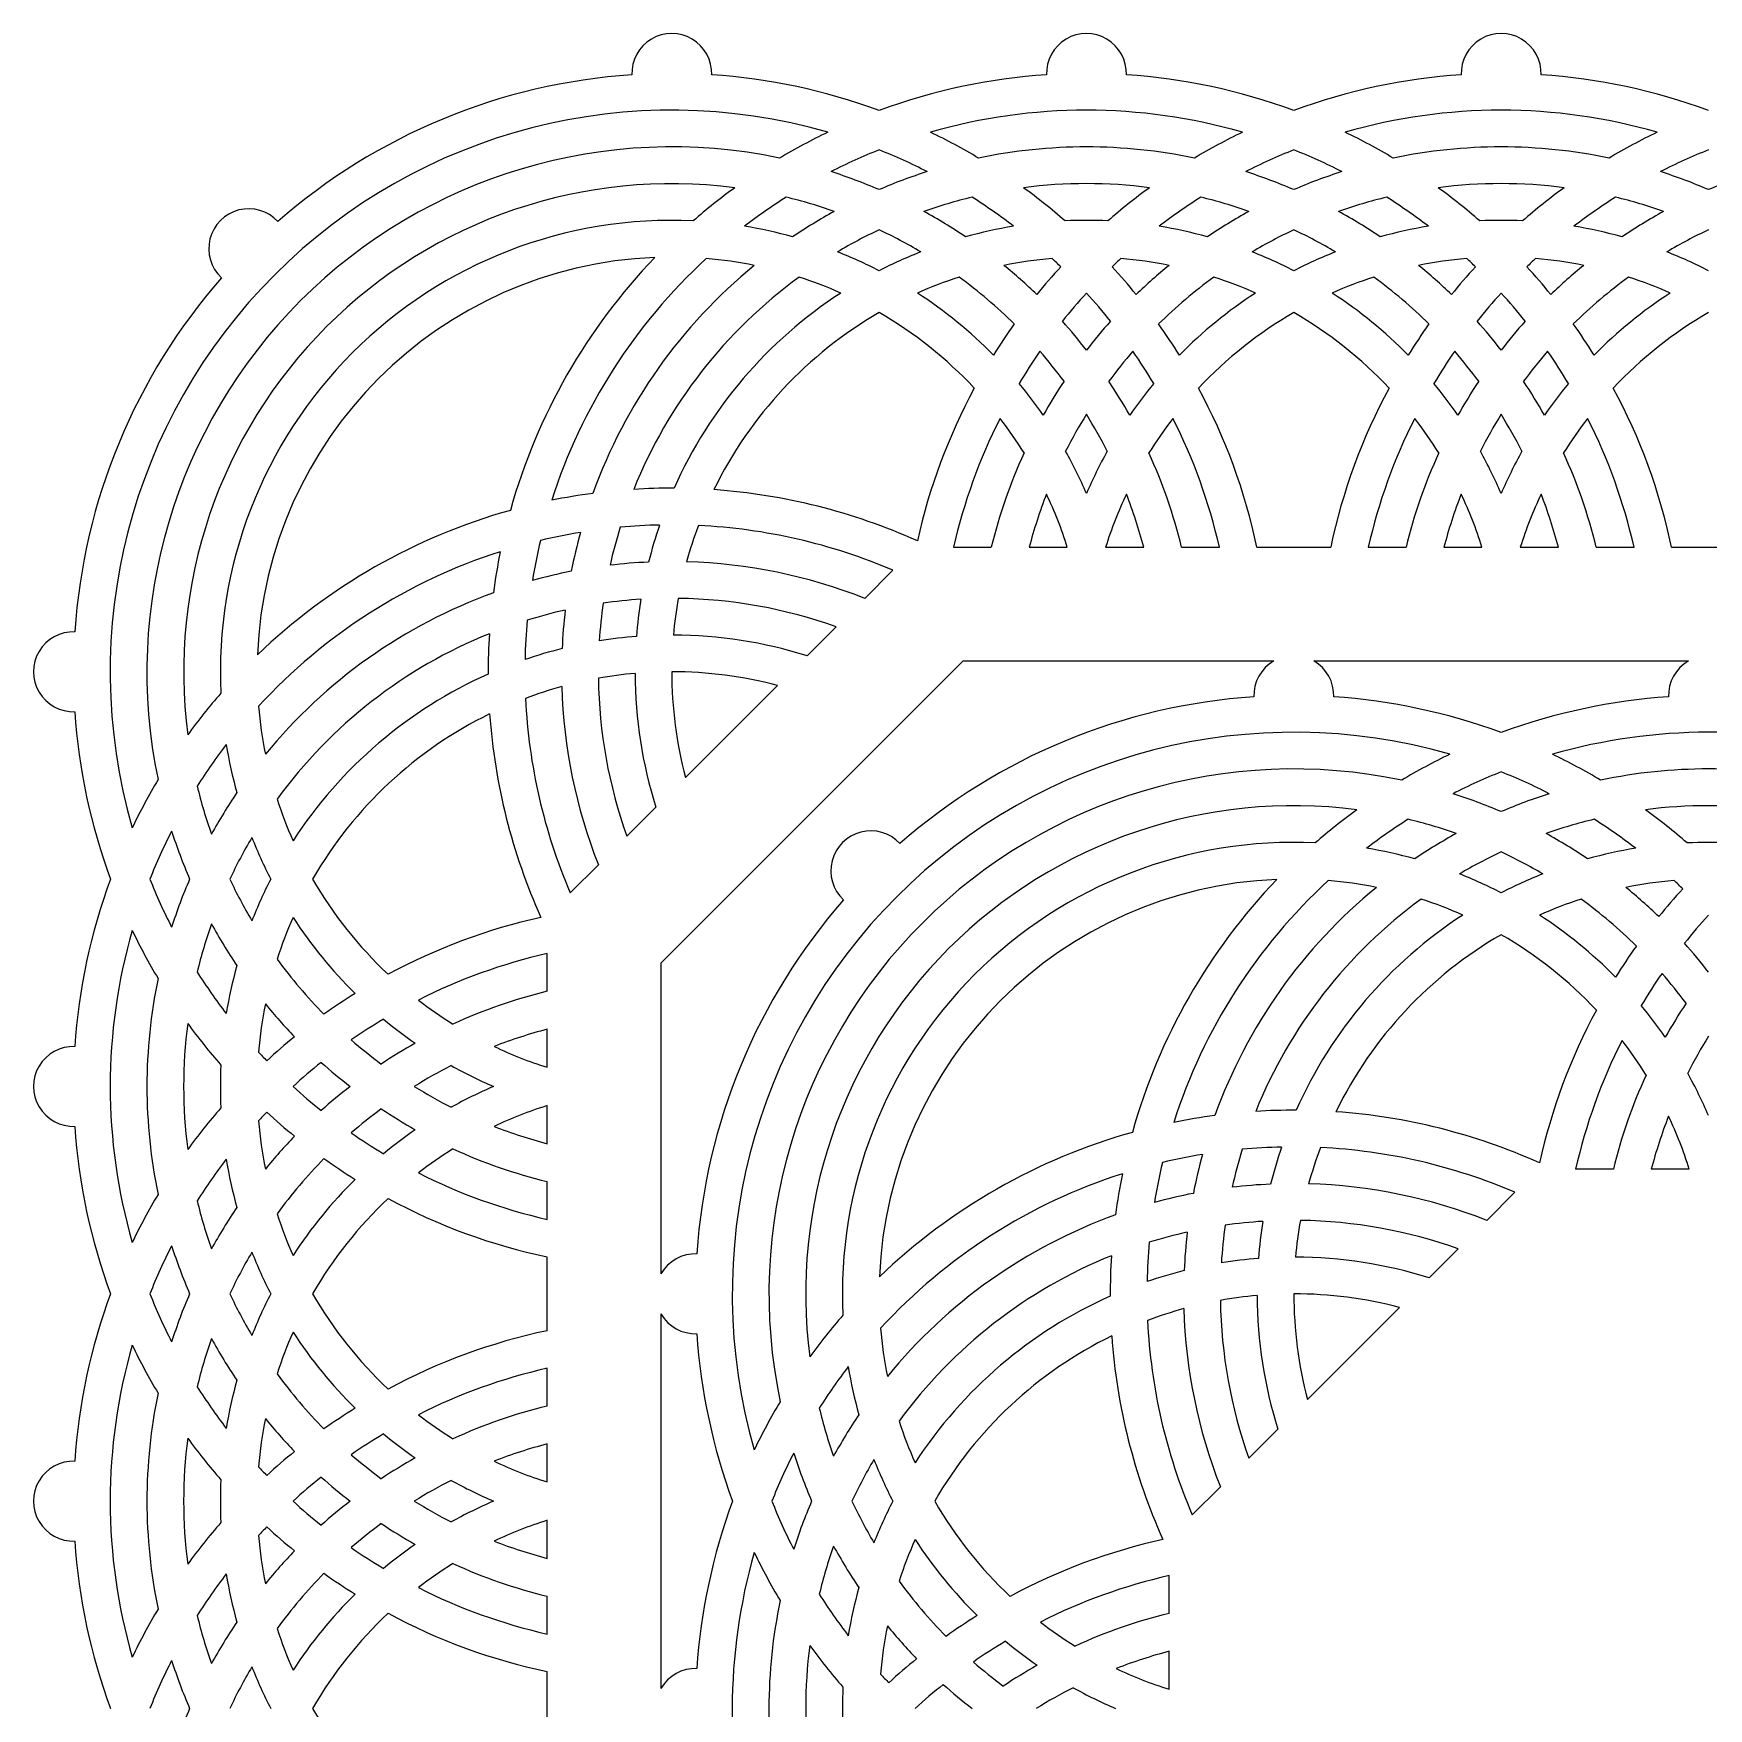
# Model space of a CAD drawing. Extents: x -292 to 350, y 432 to 626.
# Drawn here: x 167.2 to 258.5, y 529.2 to 620.5 of the extents above; entities that cross this region are included whole.
import ezdxf

# ---------------------------------------------------------------- set-up
doc = ezdxf.new("R2010")
doc.units = 0
doc.layers.get('0').update_dxf_attribs({"linetype": 'CONTINUOUS'})

msp = doc.modelspace()

# ---------------------------------------------------------------- linework, layer by layer
for p, q in [((217.345299, 592.485139), (219.400187, 592.485139)), ((221.463731, 592.485139), (223.538201, 592.485139)), ((225.626751, 592.485139), (227.70122, 592.485139)), ((229.764765, 592.485139), (231.819652, 592.485139)), ((233.867558, 592.485139), (237.883474, 592.485139)), ((239.931379, 592.485139), (241.986267, 592.485139)), ((244.049812, 592.485139), (246.124281, 592.485139)), ((248.212831, 592.485139), (250.287301, 592.485139)), ((252.350845, 592.485139), (254.405733, 592.485139)), ((256.453638, 592.485139), (260.469554, 592.485139)), ((212.506735, 589.694481), (214.03866, 591.226405)), ((209.375546, 586.563292), (210.954417, 588.142163)), ((201.408049, 569.82767), (217.865518, 586.285139)), ((217.865518, 586.285139), (234.78101, 586.285139)), ((236.970022, 586.285139), (257.36709, 586.285139)), ((202.744431, 579.932176), (207.761012, 584.948758)), ((199.551025, 576.738771), (201.129896, 578.317642)), ((196.466783, 573.654529), (197.998707, 575.186453)), ((195.208049, 568.293002), (195.208049, 570.347889)), ((201.408049, 569.82767), (201.408049, 552.912178)), ((195.208049, 564.154988), (195.208049, 566.229457)), ((195.208049, 559.991968), (195.208049, 562.066437)), ((253.279307, 558.606019), (251.224419, 558.606019)), ((257.417321, 558.606019), (255.342852, 558.606019)), ((195.208049, 555.873536), (195.208049, 557.928423)), ((246.385856, 555.815361), (247.91778, 557.347285)), ((195.208049, 549.809714), (195.208049, 553.825631)), ((243.254667, 552.684171), (244.833538, 554.263043)), ((236.623551, 546.053056), (241.640133, 551.069637)), ((201.408049, 550.723166), (201.408049, 530.326098)), ((195.208049, 545.706921), (195.208049, 547.761809)), ((233.430146, 542.859651), (235.009017, 544.438522)), ((195.208049, 541.568907), (195.208049, 543.643377)), ((230.345903, 539.775408), (231.877828, 541.307333)), ((195.208049, 537.405888), (195.208049, 539.480357)), ((229.087169, 534.413881), (229.087169, 536.468769)), ((195.208049, 533.287456), (195.208049, 535.342343)), ((229.087169, 530.275867), (229.087169, 532.350337)), ((195.208049, 527.223634), (195.208049, 531.23955))]:
    msp.add_line(p, q)
for centre, radius, start, end in [((201.996396, 618.282873), 2.176594, 358.086103, 181.913897), ((224.582476, 618.282873), 2.176594, 358.086103, 181.913897), ((247.168556, 618.282873), 2.176594, 358.086103, 181.913897), ((201.996396, 585.696793), 32.58608, 93.827795, 131.172205), ((201.996396, 585.696793), 32.58608, 69.722932, 86.172205), ((224.582476, 585.696793), 32.58608, 93.827795, 110.277068), ((224.582476, 585.696793), 32.58608, 69.722932, 86.172205), ((247.168556, 585.696793), 32.58608, 93.827795, 110.277068), ((247.168556, 585.696793), 32.58608, 69.722932, 86.172205), ((201.996396, 585.696793), 30.58608, 73.872466, 196.127534), ((224.582476, 585.696793), 30.58608, 73.872466, 106.127534), ((247.168556, 585.696793), 30.58608, 73.872466, 106.127534), ((224.582476, 585.696793), 32.58608, 115.619518, 120.849903), ((201.996396, 585.696793), 32.58608, 59.150097, 64.380482), ((247.168556, 585.696793), 32.58608, 115.619518, 120.849903), ((224.582476, 585.696793), 32.58608, 59.150097, 64.380482), ((269.754636, 585.696793), 32.58608, 115.619518, 120.849903), ((201.996396, 585.696793), 28.58608, 78.137546, 191.862454), ((224.582476, 585.696793), 30.58608, 111.667617, 117.056992), ((201.996396, 585.696793), 30.58608, 62.943008, 68.332383), ((224.582476, 585.696793), 28.58608, 78.137546, 101.862454), ((247.168556, 585.696793), 30.58608, 111.667617, 117.056992), ((224.582476, 585.696793), 30.58608, 62.943008, 68.332383), ((247.168556, 585.696793), 28.58608, 78.137546, 101.862454), ((269.754636, 585.696793), 30.58608, 111.667617, 117.056992), ((201.996396, 585.696793), 26.58608, 82.57975, 187.42025), ((201.996396, 585.696793), 28.58608, 66.730669, 72.337707), ((224.582476, 585.696793), 28.58608, 107.662293, 113.269331), ((224.582476, 585.696793), 26.58608, 82.57975, 97.42025), ((224.582476, 585.696793), 28.58608, 66.730669, 72.337707), ((247.168556, 585.696793), 28.58608, 107.662293, 113.269331), ((247.168556, 585.696793), 26.58608, 82.57975, 97.42025), ((247.168556, 585.696793), 28.58608, 66.730669, 72.337707), ((269.754636, 585.696793), 28.58608, 107.662293, 113.269331), ((224.582476, 585.696793), 32.58608, 125.997773, 131.092908), ((224.582476, 585.696793), 30.58608, 122.326371, 127.503934), ((201.996396, 585.696793), 26.58608, 70.555606, 76.44671), ((224.582476, 585.696793), 26.58608, 103.55329, 109.444394), ((201.996396, 585.696793), 30.58608, 52.496066, 57.673629), ((201.996396, 585.696793), 32.58608, 48.907092, 54.002227), ((247.168556, 585.696793), 32.58608, 125.997773, 131.092908), ((247.168556, 585.696793), 30.58608, 122.326371, 127.503934), ((224.582476, 585.696793), 26.58608, 70.555606, 76.44671), ((247.168556, 585.696793), 26.58608, 103.55329, 109.444394), ((224.582476, 585.696793), 30.58608, 52.496066, 57.673629), ((224.582476, 585.696793), 32.58608, 48.907092, 54.002227), ((269.754636, 585.696793), 32.58608, 125.997773, 131.092908), ((269.754636, 585.696793), 30.58608, 122.326371, 127.503934), ((247.168556, 585.696793), 26.58608, 70.555606, 76.44671), ((178.954557, 608.738631), 2.176594, 43.086103, 226.913897), ((224.582476, 585.696793), 28.58608, 118.718472, 124.039436), ((201.996396, 585.696793), 28.58608, 55.960564, 61.281528), ((247.168556, 585.696793), 28.58608, 118.718472, 124.039436), ((224.582476, 585.696793), 28.58608, 55.960564, 61.281528), ((269.754636, 585.696793), 28.58608, 118.718472, 124.039436), ((201.996396, 585.696793), 24.58608, 87.277429, 182.722571), ((201.996396, 585.696793), 24.58608, 74.465426, 80.719874), ((224.582476, 585.696793), 26.58608, 115.136275, 120.663302), ((201.996396, 585.696793), 26.58608, 59.336698, 64.863725), ((224.582476, 585.696793), 24.58608, 99.280126, 105.534574), ((224.582476, 585.696793), 24.58608, 87.277429, 92.722571), ((224.582476, 585.696793), 24.58608, 74.465426, 80.719874), ((247.168556, 585.696793), 26.58608, 115.136275, 120.663302), ((224.582476, 585.696793), 26.58608, 59.336698, 64.863725), ((247.168556, 585.696793), 24.58608, 99.280126, 105.534574), ((247.168556, 585.696793), 24.58608, 87.277429, 92.722571), ((247.168556, 585.696793), 24.58608, 74.465426, 80.719874), ((269.754636, 585.696793), 26.58608, 115.136275, 120.663302), ((201.996396, 585.696793), 24.58608, 62.656339, 68.458513), ((224.582476, 585.696793), 24.58608, 111.541487, 117.343661), ((224.582476, 585.696793), 24.58608, 62.656339, 68.458513), ((247.168556, 585.696793), 24.58608, 111.541487, 117.343661), ((247.168556, 585.696793), 24.58608, 62.656339, 68.458513), ((201.996396, 585.696793), 22.58608, 92.336287, 177.663713), ((224.582476, 585.696793), 32.58608, 136.168144, 164.347825), ((224.582476, 585.696793), 30.58608, 132.617458, 162.225685), ((224.582476, 585.696793), 28.58608, 129.258868, 160.131687), ((201.996396, 585.696793), 22.58608, 78.517735, 85.234916), ((224.582476, 585.696793), 22.58608, 94.765084, 101.482265), ((201.996396, 585.696793), 28.58608, 45.943914, 50.741132), ((247.168556, 585.696793), 32.58608, 137.394901, 140.917207), ((201.996396, 585.696793), 30.58608, 46.154152, 47.382542), ((247.168556, 585.696793), 30.58608, 132.617458, 133.845848), ((201.996396, 585.696793), 32.58608, 39.082793, 42.605099), ((224.582476, 585.696793), 22.58608, 78.517735, 85.234916), ((247.168556, 585.696793), 28.58608, 129.258868, 134.056086), ((247.168556, 585.696793), 22.58608, 94.765084, 101.482265), ((224.582476, 585.696793), 28.58608, 45.943914, 50.741132), ((269.754636, 585.696793), 32.58608, 137.394901, 140.917207), ((224.582476, 585.696793), 30.58608, 46.154152, 47.382542), ((269.754636, 585.696793), 30.58608, 132.617458, 133.845848), ((224.582476, 585.696793), 32.58608, 39.082793, 42.605099), ((247.168556, 585.696793), 22.58608, 78.517735, 85.234916), ((269.754636, 585.696793), 28.58608, 129.258868, 134.056086), ((201.996396, 585.696793), 32.58608, 138.827795, 176.172205), ((224.582476, 585.696793), 26.58608, 126.054187, 158.059055), ((201.996396, 585.696793), 22.58608, 65.950275, 72.108375), ((224.582476, 585.696793), 22.58608, 107.891625, 114.049725), ((201.996396, 585.696793), 26.58608, 45.433869, 53.945813), ((247.168556, 585.696793), 26.58608, 126.054187, 134.566131), ((224.582476, 585.696793), 22.58608, 65.950275, 72.108375), ((247.168556, 585.696793), 22.58608, 107.891625, 114.049725), ((224.582476, 585.696793), 26.58608, 45.433869, 53.945813), ((269.754636, 585.696793), 26.58608, 126.054187, 134.566131), ((247.168556, 585.696793), 22.58608, 65.950275, 72.108375), ((224.582476, 585.696793), 24.58608, 122.975138, 156.000768), ((201.996396, 585.696793), 24.58608, 44.541724, 57.024862), ((247.168556, 585.696793), 30.58608, 137.598961, 141.377059), ((201.996396, 585.696793), 30.58608, 38.622941, 42.401039), ((247.168556, 585.696793), 24.58608, 122.975138, 135.458276), ((224.582476, 585.696793), 24.58608, 44.541724, 57.024862), ((269.754636, 585.696793), 30.58608, 137.598961, 141.377059), ((224.582476, 585.696793), 30.58608, 38.622941, 42.401039), ((269.754636, 585.696793), 24.58608, 122.975138, 135.458276), ((224.582476, 585.696793), 22.58608, 120, 153.949125), ((201.996396, 585.696793), 22.58608, 43.145646, 60), ((247.168556, 585.696793), 22.58608, 120, 136.854354), ((224.582476, 585.696793), 22.58608, 43.145646, 60), ((269.754636, 585.696793), 22.58608, 120, 136.854354), ((247.168556, 585.696793), 32.58608, 144.460726, 148.046876), ((201.996396, 585.696793), 28.58608, 37.804429, 41.902385), ((247.168556, 585.696793), 28.58608, 138.097615, 142.195571), ((201.996396, 585.696793), 32.58608, 31.953124, 35.539274), ((269.754636, 585.696793), 32.58608, 144.460726, 148.046876), ((224.582476, 585.696793), 28.58608, 37.804429, 41.902385), ((269.754636, 585.696793), 28.58608, 138.097615, 142.195571), ((224.582476, 585.696793), 32.58608, 31.953124, 35.539274), ((247.168556, 585.696793), 30.58608, 145.205401, 149.119572), ((201.996396, 585.696793), 26.58608, 36.524261, 41.032805), ((247.168556, 585.696793), 26.58608, 138.967195, 143.475739), ((201.996396, 585.696793), 30.58608, 30.880428, 34.794599), ((269.754636, 585.696793), 30.58608, 145.205401, 149.119572), ((224.582476, 585.696793), 26.58608, 36.524261, 41.032805), ((269.754636, 585.696793), 26.58608, 138.967195, 143.475739), ((224.582476, 585.696793), 30.58608, 30.880428, 34.794599), ((201.996396, 585.696793), 24.58608, 34.623866, 39.680167), ((247.168556, 585.696793), 28.58608, 146.390954, 150.746062), ((201.996396, 585.696793), 28.58608, 29.253938, 33.609046), ((247.168556, 585.696793), 24.58608, 140.319833, 145.376134), ((224.582476, 585.696793), 24.58608, 34.623866, 39.680167), ((269.754636, 585.696793), 28.58608, 146.390954, 150.746062), ((224.582476, 585.696793), 28.58608, 29.253938, 33.609046), ((269.754636, 585.696793), 24.58608, 140.319833, 145.376134), ((247.168556, 585.696793), 32.58608, 151.706124, 167.363944), ((201.996396, 585.696793), 32.58608, 12.023944, 28.293876), ((269.754636, 585.696793), 32.58608, 151.706124, 167.976056), ((224.582476, 585.696793), 32.58608, 12.023944, 28.293876), ((247.168556, 585.696793), 30.58608, 153.174168, 167.176858), ((201.996396, 585.696793), 22.58608, 31.839164, 37.670782), ((247.168556, 585.696793), 26.58608, 148.162251, 153.14531), ((201.996396, 585.696793), 26.58608, 26.85469, 31.837749), ((247.168556, 585.696793), 22.58608, 142.329218, 148.160836), ((201.996396, 585.696793), 30.58608, 12.823142, 26.825832), ((269.754636, 585.696793), 30.58608, 153.174168, 167.176858), ((224.582476, 585.696793), 22.58608, 31.839164, 37.670782), ((269.754636, 585.696793), 26.58608, 148.162251, 153.14531), ((224.582476, 585.696793), 26.58608, 26.85469, 31.837749), ((269.754636, 585.696793), 22.58608, 142.329218, 148.160836), ((224.582476, 585.696793), 30.58608, 12.823142, 26.825832), ((247.168556, 585.696793), 28.58608, 155.366603, 166.262713), ((201.996396, 585.696793), 24.58608, 23.27003, 29.240468), ((247.168556, 585.696793), 24.58608, 150.759532, 156.72997), ((201.996396, 585.696793), 28.58608, 13.737287, 24.633397), ((269.754636, 585.696793), 28.58608, 155.366603, 166.262713), ((224.582476, 585.696793), 24.58608, 23.27003, 29.240468), ((269.754636, 585.696793), 24.58608, 150.759532, 156.72997), ((224.582476, 585.696793), 28.58608, 13.737287, 24.633397), ((201.996396, 563.110713), 32.58608, 97.580011, 101.577875), ((201.996396, 563.110713), 32.58608, 89.779432, 93.649788), ((201.996396, 563.110713), 32.58608, 65.766158, 85.962006), ((247.168556, 585.696793), 26.58608, 158.659472, 165.206586), ((201.996396, 585.696793), 22.58608, 17.490907, 25.363446), ((247.168556, 585.696793), 22.58608, 154.636554, 162.509093), ((201.996396, 585.696793), 26.58608, 14.793414, 21.340528), ((269.754636, 585.696793), 26.58608, 158.659472, 165.206586), ((224.582476, 585.696793), 22.58608, 17.490907, 25.363446), ((269.754636, 585.696793), 22.58608, 154.636554, 162.509093), ((224.582476, 585.696793), 26.58608, 14.793414, 21.340528), ((201.996396, 563.110713), 32.58608, 105.652175, 133.831856), ((201.996396, 563.110713), 30.58608, 99.357541, 103.522874), ((224.582476, 585.696793), 28.58608, 164.596299, 168.965283), ((224.582476, 585.696793), 26.58608, 162.779484, 167.39477), ((201.996396, 563.110713), 30.58608, 91.244935, 95.267936), ((224.582476, 585.696793), 24.58608, 161.028747, 165.942002), ((224.582476, 585.696793), 22.58608, 159.348968, 164.62448), ((201.996396, 563.110713), 30.58608, 66.81401, 87.280404), ((201.996396, 563.110713), 30.58608, 107.774315, 137.382542), ((224.582476, 585.696793), 32.58608, 168.422125, 172.419989), ((224.582476, 585.696793), 30.58608, 166.477126, 170.642459), ((201.996396, 563.110713), 28.58608, 101.034717, 105.403701), ((201.996396, 563.110713), 28.58608, 92.533601, 96.748503), ((201.996396, 563.110713), 28.58608, 68.427802, 88.379521), ((201.996396, 563.110713), 28.58608, 109.868313, 140.741132), ((224.582476, 585.696793), 26.58608, 171.921428, 176.374541), ((201.996396, 563.110713), 26.58608, 93.625459, 98.078572), ((224.582476, 585.696793), 24.58608, 170.762362, 175.510386), ((224.582476, 585.696793), 22.58608, 169.805262, 174.920206), ((201.996396, 563.110713), 26.58608, 70.309201, 89.231484), ((224.582476, 585.696793), 30.58608, 174.732064, 178.755065), ((201.996396, 563.110713), 26.58608, 102.60523, 107.220516), ((224.582476, 585.696793), 28.58608, 173.251497, 177.466399), ((169.410315, 585.696793), 2.176594, 88.086103, 271.913897), ((201.996396, 563.110713), 26.58608, 111.940945, 143.945813), ((224.582476, 585.696793), 32.58608, 176.350212, 180.220568), ((201.996396, 563.110713), 24.58608, 94.489614, 99.237638), ((201.996396, 563.110713), 24.58608, 72.53427, 89.793268), ((201.996396, 563.110713), 24.58608, 104.057998, 108.971253), ((201.996396, 563.110713), 22.58608, 75.212861, 90), ((224.582476, 585.696793), 22.58608, 180, 194.787139), ((235.875516, 584.403753), 2.176594, 120.188915, 181.913897), ((235.875516, 584.403753), 2.176594, 358.086103, 59.811085), ((258.461596, 584.403753), 2.176594, 120.188915, 181.913897), ((201.996396, 563.110713), 24.58608, 113.999232, 147.024862), ((201.996396, 563.110713), 22.58608, 105.37552, 110.651032), ((224.582476, 585.696793), 28.58608, 181.620479, 201.572198), ((201.996396, 563.110713), 22.58608, 95.079794, 100.194738), ((224.582476, 585.696793), 26.58608, 180.768516, 199.690799), ((224.582476, 585.696793), 24.58608, 180.206732, 197.46573), ((201.996396, 563.110713), 32.58608, 138.907092, 144.002227), ((224.582476, 585.696793), 30.58608, 182.719596, 203.18599), ((235.875516, 551.817672), 32.58608, 93.827795, 131.172205), ((235.875516, 551.817672), 32.58608, 69.722932, 86.172205), ((258.461596, 551.817672), 32.58608, 93.827795, 110.277068), ((201.996396, 585.696793), 32.58608, 183.827795, 200.277068), ((201.996396, 585.696793), 22.58608, 184.765084, 191.482265), ((201.996396, 563.110713), 22.58608, 116.050875, 150), ((224.582476, 585.696793), 32.58608, 184.037994, 204.233842), ((235.875516, 551.817672), 30.58608, 73.872466, 196.127534), ((258.461596, 551.817672), 30.58608, 73.872466, 106.127534), ((201.996396, 563.110713), 30.58608, 142.496066, 147.673629), ((201.996396, 585.696793), 24.58608, 189.280126, 195.534574), ((258.461596, 551.817672), 32.58608, 115.619518, 120.849903), ((235.875516, 551.817672), 32.58608, 59.150097, 64.380482), ((235.875516, 551.817672), 28.58608, 78.137546, 191.862454), ((258.461596, 551.817672), 30.58608, 111.667617, 117.056992), ((235.875516, 551.817672), 30.58608, 62.943008, 68.332383), ((258.461596, 551.817672), 28.58608, 78.137546, 101.862454), ((201.996396, 563.110713), 32.58608, 149.150097, 154.380482), ((201.996396, 585.696793), 26.58608, 193.55329, 199.444394), ((201.996396, 563.110713), 28.58608, 145.960564, 151.281528), ((201.996396, 585.696793), 22.58608, 197.891625, 204.049725), ((235.875516, 551.817672), 26.58608, 82.57975, 187.42025), ((235.875516, 551.817672), 28.58608, 66.730669, 72.337707), ((258.461596, 551.817672), 28.58608, 107.662293, 113.269331), ((258.461596, 551.817672), 26.58608, 82.57975, 97.42025), ((258.461596, 551.817672), 32.58608, 125.997773, 131.092908), ((258.461596, 551.817672), 30.58608, 122.326371, 127.503934), ((235.875516, 551.817672), 26.58608, 70.555606, 76.44671), ((258.461596, 551.817672), 26.58608, 103.55329, 109.444394), ((235.875516, 551.817672), 30.58608, 52.496066, 57.673629), ((235.875516, 551.817672), 32.58608, 48.907092, 54.002227), ((201.996396, 563.110713), 30.58608, 152.943008, 158.332383), ((201.996396, 585.696793), 28.58608, 197.662293, 203.269331), ((201.996396, 563.110713), 26.58608, 149.336698, 154.863725), ((201.996396, 585.696793), 24.58608, 201.541487, 207.343661), ((212.833678, 574.859511), 2.176594, 43.086103, 226.913897), ((258.461596, 551.817672), 28.58608, 118.718472, 124.039436), ((235.875516, 551.817672), 28.58608, 55.960564, 61.281528), ((235.875516, 551.817672), 24.58608, 87.277429, 182.722571), ((235.875516, 551.817672), 24.58608, 74.465426, 80.719874), ((258.461596, 551.817672), 26.58608, 115.136275, 120.663302), ((235.875516, 551.817672), 26.58608, 59.336698, 64.863725), ((258.461596, 551.817672), 24.58608, 99.280126, 105.534574), ((258.461596, 551.817672), 24.58608, 87.277429, 92.722571), ((201.996396, 563.110713), 32.58608, 159.722932, 176.172205), ((201.996396, 585.696793), 30.58608, 201.667617, 207.056992), ((201.996396, 563.110713), 28.58608, 156.730669, 162.337707), ((201.996396, 585.696793), 26.58608, 205.136275, 210.663302), ((201.996396, 563.110713), 24.58608, 152.656339, 158.458513), ((201.996396, 585.696793), 22.58608, 210, 226.854354), ((235.875516, 551.817672), 22.58608, 92.336287, 177.663713), ((258.461596, 551.817672), 32.58608, 136.168144, 164.347825), ((258.461596, 551.817672), 30.58608, 132.617458, 162.225685), ((258.461596, 551.817672), 28.58608, 129.258868, 160.131687), ((235.875516, 551.817672), 22.58608, 78.517735, 85.234916), ((235.875516, 551.817672), 24.58608, 62.656339, 68.458513), ((258.461596, 551.817672), 24.58608, 111.541487, 117.343661), ((258.461596, 551.817672), 22.58608, 94.765084, 101.482265), ((235.875516, 551.817672), 28.58608, 45.943914, 50.741132), ((281.047676, 551.817672), 32.58608, 137.394901, 140.917207), ((235.875516, 551.817672), 30.58608, 46.154152, 47.382542), ((235.875516, 551.817672), 32.58608, 138.827795, 176.172205), ((258.461596, 551.817672), 26.58608, 126.054187, 158.059055), ((235.875516, 551.817672), 22.58608, 65.950275, 72.108375), ((258.461596, 551.817672), 22.58608, 107.891625, 114.049725), ((235.875516, 551.817672), 26.58608, 45.433869, 53.945813), ((201.996396, 563.110713), 22.58608, 155.950275, 162.108375), ((201.996396, 585.696793), 24.58608, 212.975138, 225.458276), ((201.996396, 540.524632), 32.58608, 102.636056, 118.293876), ((258.461596, 551.817672), 24.58608, 122.975138, 156.000768), ((235.875516, 551.817672), 24.58608, 44.541724, 57.024862), ((281.047676, 551.817672), 30.58608, 137.598961, 141.377059), ((201.996396, 563.110713), 30.58608, 163.872466, 196.127534), ((201.996396, 585.696793), 32.58608, 205.619518, 210.849903), ((201.996396, 563.110713), 26.58608, 160.555606, 166.44671), ((201.996396, 585.696793), 28.58608, 208.718472, 214.039436), ((258.461596, 551.817672), 22.58608, 120, 153.949125), ((235.875516, 551.817672), 22.58608, 43.145646, 60), ((201.996396, 540.524632), 30.58608, 102.823142, 116.825832), ((281.047676, 551.817672), 32.58608, 144.460726, 148.046876), ((235.875516, 551.817672), 28.58608, 37.804429, 41.902385), ((201.996396, 585.696793), 30.58608, 212.326371, 217.503934), ((201.996396, 563.110713), 24.58608, 164.465426, 170.719874), ((201.996396, 585.696793), 26.58608, 216.054187, 224.566131), ((281.047676, 551.817672), 30.58608, 145.205401, 149.119572), ((235.875516, 551.817672), 26.58608, 36.524261, 41.032805), ((201.996396, 563.110713), 28.58608, 168.137546, 191.862454), ((201.996396, 563.110713), 22.58608, 168.517735, 175.234916), ((201.996396, 585.696793), 28.58608, 219.258868, 224.056086), ((201.996396, 540.524632), 32.58608, 121.953124, 125.539274), ((201.996396, 585.696793), 22.58608, 232.329218, 238.160836), ((201.996396, 540.524632), 28.58608, 103.737287, 114.633397), ((235.875516, 551.817672), 24.58608, 34.623866, 39.680167), ((281.047676, 551.817672), 28.58608, 146.390954, 150.746062), ((201.996396, 563.110713), 26.58608, 172.57975, 187.42025), ((201.996396, 585.696793), 32.58608, 215.997773, 221.092908), ((201.996396, 540.524632), 30.58608, 120.880428, 124.794599), ((201.996396, 585.696793), 24.58608, 230.319833, 235.376134), ((281.047676, 551.817672), 32.58608, 151.706124, 167.363944), ((201.996396, 540.524632), 32.58608, 129.082793, 132.605099), ((201.996396, 585.696793), 26.58608, 228.967195, 233.475739), ((201.996396, 540.524632), 26.58608, 104.793414, 111.340528), ((281.047676, 551.817672), 30.58608, 153.174168, 167.176858), ((235.875516, 551.817672), 22.58608, 31.839164, 37.670782), ((281.047676, 551.817672), 26.58608, 148.162251, 153.14531), ((169.410315, 563.110713), 2.176594, 88.086103, 271.913897), ((201.996396, 585.696793), 30.58608, 222.617458, 223.845848), ((201.996396, 540.524632), 28.58608, 119.253938, 123.609046), ((201.996396, 585.696793), 22.58608, 244.636554, 252.509093), ((201.996396, 563.110713), 24.58608, 177.277429, 182.722571), ((201.996396, 540.524632), 30.58608, 128.622941, 132.401039), ((201.996396, 585.696793), 28.58608, 228.097615, 232.195571), ((201.996396, 540.524632), 26.58608, 116.85469, 121.837749), ((201.996396, 585.696793), 24.58608, 240.759532, 246.72997), ((235.875516, 551.817672), 24.58608, 23.27003, 29.240468), ((201.996396, 585.696793), 30.58608, 227.598961, 231.377059), ((201.996396, 540.524632), 28.58608, 127.804429, 131.902385), ((201.996396, 585.696793), 26.58608, 238.162251, 243.14531), ((201.996396, 540.524632), 24.58608, 113.27003, 119.240468), ((281.047676, 551.817672), 28.58608, 155.366603, 166.262713), ((201.996396, 540.524632), 22.58608, 107.490907, 115.363446), ((201.996396, 540.524632), 32.58608, 138.907092, 144.002227), ((201.996396, 540.524632), 30.58608, 136.154152, 137.382542), ((201.996396, 563.110713), 22.58608, 184.765084, 191.482265), ((201.996396, 585.696793), 32.58608, 227.394901, 230.917207), ((201.996396, 540.524632), 26.58608, 126.524261, 131.032805), ((201.996396, 585.696793), 28.58608, 236.390954, 240.746062), ((235.875516, 529.231592), 32.58608, 97.580011, 101.577875), ((235.875516, 529.231592), 32.58608, 89.779432, 93.649788), ((235.875516, 529.231592), 32.58608, 65.766158, 85.962006), ((281.047676, 551.817672), 26.58608, 158.659472, 165.206586), ((235.875516, 551.817672), 22.58608, 17.490907, 25.363446), ((201.996396, 563.110713), 32.58608, 183.827795, 200.277068), ((201.996396, 540.524632), 28.58608, 135.943914, 140.741132), ((201.996396, 585.696793), 30.58608, 235.205401, 239.119572), ((201.996396, 540.524632), 24.58608, 124.623866, 129.680167), ((201.996396, 585.696793), 26.58608, 248.659472, 255.206586), ((235.875516, 529.231592), 32.58608, 105.652175, 133.831856), ((201.996396, 540.524632), 22.58608, 121.839164, 127.670782), ((201.996396, 585.696793), 28.58608, 245.366603, 256.262713), ((235.875516, 529.231592), 30.58608, 99.357541, 103.522874), ((258.461596, 551.817672), 28.58608, 164.596299, 168.965283), ((258.461596, 551.817672), 26.58608, 162.779484, 167.39477), ((235.875516, 529.231592), 30.58608, 91.244935, 95.267936), ((258.461596, 551.817672), 24.58608, 161.028747, 165.942002), ((258.461596, 551.817672), 22.58608, 159.348968, 164.62448), ((235.875516, 529.231592), 30.58608, 66.81401, 87.280404), ((201.996396, 540.524632), 30.58608, 142.496066, 147.673629), ((201.996396, 563.110713), 24.58608, 189.280126, 195.534574), ((201.996396, 540.524632), 26.58608, 135.433869, 143.945813), ((201.996396, 585.696793), 32.58608, 234.460726, 238.046876), ((201.996396, 585.696793), 30.58608, 243.174168, 257.176858), ((235.875516, 529.231592), 30.58608, 107.774315, 137.382542), ((258.461596, 551.817672), 32.58608, 168.422125, 172.419989), ((258.461596, 551.817672), 30.58608, 166.477126, 170.642459), ((201.996396, 540.524632), 24.58608, 134.541724, 147.024862), ((235.875516, 529.231592), 28.58608, 92.533601, 96.748503), ((235.875516, 529.231592), 28.58608, 68.427802, 88.379521), ((201.996396, 540.524632), 32.58608, 149.150097, 154.380482), ((201.996396, 563.110713), 26.58608, 193.55329, 199.444394), ((201.996396, 540.524632), 28.58608, 145.960564, 151.281528), ((201.996396, 540.524632), 22.58608, 133.145646, 150), ((201.996396, 585.696793), 32.58608, 241.706124, 257.976056), ((235.875516, 529.231592), 28.58608, 101.034717, 105.403701), ((201.996396, 563.110713), 22.58608, 197.891625, 204.049725), ((235.875516, 529.231592), 28.58608, 109.868313, 140.741132), ((235.875516, 529.231592), 26.58608, 93.625459, 98.078572), ((258.461596, 551.817672), 24.58608, 170.762362, 175.510386), ((258.461596, 551.817672), 22.58608, 169.805262, 174.920206), ((235.875516, 529.231592), 26.58608, 70.309201, 89.231484), ((235.875516, 529.231592), 26.58608, 102.60523, 107.220516), ((258.461596, 551.817672), 28.58608, 173.251497, 177.466399), ((258.461596, 551.817672), 26.58608, 171.921428, 176.374541), ((201.996396, 540.524632), 30.58608, 152.943008, 158.332383), ((201.996396, 563.110713), 28.58608, 197.662293, 203.269331), ((201.996396, 540.524632), 26.58608, 149.336698, 154.863725), ((201.996396, 563.110713), 24.58608, 201.541487, 207.343661), ((203.289436, 551.817672), 2.176594, 88.086103, 149.811085), ((235.875516, 529.231592), 26.58608, 111.940945, 143.945813), ((258.461596, 551.817672), 32.58608, 176.350212, 180.220568), ((258.461596, 551.817672), 30.58608, 174.732064, 178.755065), ((235.875516, 529.231592), 24.58608, 72.53427, 89.793268), ((235.875516, 529.231592), 24.58608, 104.057998, 108.971253), ((235.875516, 529.231592), 24.58608, 94.489614, 99.237638), ((201.996396, 540.524632), 32.58608, 159.722932, 176.172205), ((201.996396, 563.110713), 30.58608, 201.667617, 207.056992), ((201.996396, 540.524632), 28.58608, 156.730669, 162.337707), ((201.996396, 563.110713), 26.58608, 205.136275, 210.663302), ((201.996396, 540.524632), 24.58608, 152.656339, 158.458513), ((201.996396, 563.110713), 22.58608, 210, 226.854354), ((235.875516, 529.231592), 24.58608, 113.999232, 147.024862), ((235.875516, 529.231592), 22.58608, 95.079794, 100.194738), ((258.461596, 551.817672), 26.58608, 180.768516, 199.690799), ((258.461596, 551.817672), 24.58608, 180.206732, 197.46573), ((258.461596, 551.817672), 22.58608, 180, 194.787139), ((235.875516, 529.231592), 22.58608, 75.212861, 90), ((203.289436, 551.817672), 2.176594, 210.188915, 271.913897), ((235.875516, 529.231592), 32.58608, 138.907092, 144.002227), ((235.875516, 529.231592), 22.58608, 105.37552, 110.651032), ((258.461596, 551.817672), 30.58608, 182.719596, 203.18599), ((258.461596, 551.817672), 28.58608, 181.620479, 201.572198), ((201.996396, 540.524632), 26.58608, 160.555606, 166.44671), ((201.996396, 563.110713), 28.58608, 208.718472, 214.039436), ((201.996396, 540.524632), 22.58608, 155.950275, 162.108375), ((201.996396, 563.110713), 24.58608, 212.975138, 225.458276), ((201.996396, 517.938552), 32.58608, 102.023944, 118.293876), ((235.875516, 551.817672), 32.58608, 183.827795, 200.277068), ((235.875516, 551.817672), 22.58608, 184.765084, 191.482265), ((235.875516, 529.231592), 22.58608, 116.050875, 150), ((258.461596, 551.817672), 32.58608, 184.037994, 204.233842), ((201.996396, 540.524632), 30.58608, 163.872466, 196.127534), ((201.996396, 563.110713), 32.58608, 205.619518, 210.849903), ((201.996396, 563.110713), 26.58608, 216.054187, 224.566131), ((201.996396, 517.938552), 30.58608, 102.823142, 116.825832), ((235.875516, 529.231592), 30.58608, 142.496066, 147.673629), ((235.875516, 551.817672), 24.58608, 189.280126, 195.534574), ((201.996396, 563.110713), 30.58608, 212.326371, 217.503934), ((201.996396, 540.524632), 24.58608, 164.465426, 170.719874), ((201.996396, 540.524632), 28.58608, 168.137546, 191.862454), ((201.996396, 517.938552), 32.58608, 121.953124, 125.539274), ((201.996396, 517.938552), 28.58608, 103.737287, 114.633397), ((235.875516, 529.231592), 32.58608, 149.150097, 154.380482), ((235.875516, 551.817672), 26.58608, 193.55329, 199.444394), ((201.996396, 540.524632), 22.58608, 168.517735, 175.234916), ((201.996396, 563.110713), 28.58608, 219.258868, 224.056086), ((201.996396, 563.110713), 22.58608, 232.329218, 238.160836), ((235.875516, 529.231592), 28.58608, 145.960564, 151.281528), ((235.875516, 551.817672), 22.58608, 197.891625, 204.049725), ((201.996396, 540.524632), 26.58608, 172.57975, 187.42025), ((201.996396, 563.110713), 32.58608, 215.997773, 221.092908), ((201.996396, 517.938552), 30.58608, 120.880428, 124.794599), ((201.996396, 563.110713), 24.58608, 230.319833, 235.376134), ((201.996396, 517.938552), 32.58608, 129.082793, 132.605099), ((201.996396, 563.110713), 26.58608, 228.967195, 233.475739), ((201.996396, 517.938552), 28.58608, 119.253938, 123.609046), ((201.996396, 517.938552), 26.58608, 104.793414, 111.340528), ((235.875516, 529.231592), 30.58608, 152.943008, 158.332383), ((235.875516, 551.817672), 28.58608, 197.662293, 203.269331), ((169.410315, 540.524632), 2.176594, 88.086103, 271.913897), ((201.996396, 563.110713), 30.58608, 222.617458, 223.845848), ((201.996396, 563.110713), 22.58608, 244.636554, 252.509093), ((235.875516, 529.231592), 26.58608, 149.336698, 154.863725), ((235.875516, 551.817672), 24.58608, 201.541487, 207.343661), ((201.996396, 540.524632), 24.58608, 177.277429, 182.722571), ((201.996396, 517.938552), 30.58608, 128.622941, 132.401039), ((201.996396, 563.110713), 28.58608, 228.097615, 232.195571), ((201.996396, 517.938552), 26.58608, 116.85469, 121.837749), ((201.996396, 563.110713), 24.58608, 240.759532, 246.72997), ((201.996396, 563.110713), 30.58608, 227.598961, 231.377059), ((201.996396, 517.938552), 28.58608, 127.804429, 131.902385), ((201.996396, 563.110713), 26.58608, 238.162251, 243.14531), ((201.996396, 517.938552), 24.58608, 113.27003, 119.240468), ((235.875516, 529.231592), 32.58608, 159.722932, 176.172205), ((235.875516, 551.817672), 30.58608, 201.667617, 207.056992), ((235.875516, 529.231592), 28.58608, 156.730669, 162.337707), ((235.875516, 551.817672), 26.58608, 205.136275, 210.663302), ((235.875516, 529.231592), 24.58608, 152.656339, 158.458513), ((235.875516, 551.817672), 22.58608, 210, 226.854354), ((201.996396, 517.938552), 32.58608, 138.907092, 144.002227), ((201.996396, 517.938552), 26.58608, 126.524261, 131.032805), ((201.996396, 563.110713), 28.58608, 236.390954, 240.746062), ((201.996396, 517.938552), 22.58608, 107.490907, 115.363446), ((201.996396, 540.524632), 32.58608, 183.827795, 200.277068), ((201.996396, 517.938552), 30.58608, 136.154152, 137.382542), ((201.996396, 540.524632), 22.58608, 184.765084, 191.482265), ((201.996396, 563.110713), 32.58608, 227.394901, 230.917207), ((201.996396, 563.110713), 26.58608, 248.659472, 255.206586), ((235.875516, 529.231592), 22.58608, 155.950275, 162.108375), ((235.875516, 551.817672), 24.58608, 212.975138, 225.458276), ((235.875516, 506.645512), 32.58608, 102.636056, 118.293876), ((201.996396, 517.938552), 28.58608, 135.943914, 140.741132), ((201.996396, 563.110713), 30.58608, 235.205401, 239.119572), ((201.996396, 517.938552), 24.58608, 124.623866, 129.680167), ((235.875516, 529.231592), 30.58608, 163.872466, 196.127534), ((235.875516, 551.817672), 32.58608, 205.619518, 210.849903), ((235.875516, 529.231592), 26.58608, 160.555606, 166.44671), ((235.875516, 551.817672), 28.58608, 208.718472, 214.039436), ((201.996396, 517.938552), 30.58608, 142.496066, 147.673629), ((201.996396, 540.524632), 24.58608, 189.280126, 195.534574), ((201.996396, 517.938552), 26.58608, 135.433869, 143.945813), ((201.996396, 563.110713), 32.58608, 234.460726, 238.046876), ((201.996396, 517.938552), 22.58608, 121.839164, 127.670782), ((201.996396, 563.110713), 28.58608, 245.366603, 256.262713), ((235.875516, 506.645512), 30.58608, 102.823142, 116.825832), ((201.996396, 563.110713), 30.58608, 243.174168, 257.176858), ((235.875516, 529.231592), 24.58608, 164.465426, 170.719874), ((235.875516, 551.817672), 26.58608, 216.054187, 224.566131), ((201.996396, 517.938552), 32.58608, 149.150097, 154.380482), ((201.996396, 517.938552), 24.58608, 134.541724, 147.024862), ((235.875516, 529.231592), 28.58608, 168.137546, 191.862454), ((235.875516, 551.817672), 30.58608, 212.326371, 217.503934), ((201.996396, 540.524632), 26.58608, 193.55329, 199.444394), ((201.996396, 517.938552), 28.58608, 145.960564, 151.281528), ((201.996396, 517.938552), 22.58608, 133.145646, 150), ((201.996396, 563.110713), 32.58608, 241.706124, 257.976056), ((235.875516, 529.231592), 22.58608, 168.517735, 175.234916), ((235.875516, 551.817672), 28.58608, 219.258868, 224.056086), ((235.875516, 506.645512), 32.58608, 121.953124, 125.539274), ((235.875516, 551.817672), 22.58608, 232.329218, 238.160836), ((235.875516, 506.645512), 28.58608, 103.737287, 114.633397), ((201.996396, 540.524632), 22.58608, 197.891625, 204.049725), ((235.875516, 506.645512), 30.58608, 120.880428, 124.794599), ((235.875516, 551.817672), 24.58608, 230.319833, 235.376134), ((235.875516, 529.231592), 26.58608, 172.57975, 187.42025), ((235.875516, 551.817672), 32.58608, 215.997773, 221.092908), ((235.875516, 506.645512), 32.58608, 129.082793, 132.605099), ((235.875516, 506.645512), 26.58608, 104.793414, 111.340528), ((201.996396, 517.938552), 30.58608, 152.943008, 158.332383), ((201.996396, 540.524632), 28.58608, 197.662293, 203.269331), ((201.996396, 517.938552), 26.58608, 149.336698, 154.863725), ((201.996396, 540.524632), 24.58608, 201.541487, 207.343661), ((203.289436, 529.231592), 2.176594, 88.086103, 149.811085), ((235.875516, 551.817672), 30.58608, 222.617458, 223.845848), ((235.875516, 551.817672), 26.58608, 228.967195, 233.475739), ((235.875516, 506.645512), 28.58608, 119.253938, 123.609046), ((235.875516, 551.817672), 22.58608, 244.636554, 252.509093), ((235.875516, 529.231592), 24.58608, 177.277429, 182.722571), ((235.875516, 506.645512), 30.58608, 128.622941, 132.401039), ((235.875516, 551.817672), 28.58608, 228.097615, 232.195571), ((235.875516, 506.645512), 26.58608, 116.85469, 121.837749), ((235.875516, 551.817672), 24.58608, 240.759532, 246.72997), ((201.996396, 517.938552), 28.58608, 156.730669, 162.337707), ((201.996396, 540.524632), 22.58608, 210, 226.854354)]:
    msp.add_arc(centre, radius, start, end)

doc.saveas('drawing.dxf')
